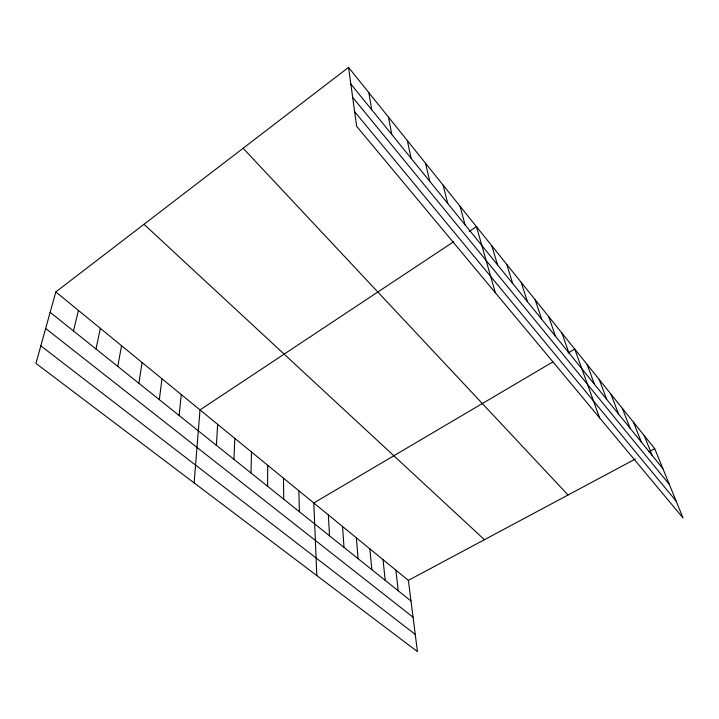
<?xml version="1.0" encoding="UTF-8"?>
<svg xmlns="http://www.w3.org/2000/svg" width="719" height="719" viewBox="0 0 719 719"><rect width="100%" height="100%" fill="white"/><g stroke="black" fill="none" stroke-linecap="round" stroke-linejoin="round"><path stroke-width="1.08" d="M267.594 486.278L267.702 465.274M251.021 473.012L251.488 452.008M233.963 459.36L234.807 438.365M216.401 445.313L217.659 424.336M194.121 482.898L200.017 409.902L453.752 241.683M179.13 415.492L181.287 394.578M159.33 399.647L161.982 378.787M138.893 383.299L142.083 362.502M117.79 366.411L121.538 345.695M95.987 348.976L100.336 328.349M73.455 330.947L78.443 310.437M55.812 291.923L35.95 363.41L417.442 651.612L408.374 580.368L55.812 291.923L348.553 67.388L654.73 448.665L683.05 517.986L356.642 126.31L348.553 67.388M469.183 231.455L476.445 226.647L495.328 292.723M552.893 361.918L313.79 502.985L316.827 575.595M568.082 352.957L574.724 349.039L599.601 417.856M408.374 580.368L635.416 458.992M648.933 451.766L654.73 448.665M40.83 345.83L415.258 634.401M45.657 328.475L413.066 617.208M50.15 312.298L410.998 601.012M143.998 224.292L484.453 539.699M243.139 148.249L568.037 495.014M354.638 111.679L676.175 501.152M352.669 97.326L669.326 484.39M350.836 84.033L662.9 468.662M644.224 435.579L652.277 455.567M633.439 422.143L641.357 442.113M622.339 408.329L630.132 428.272M610.943 394.129L618.583 414.036M599.215 379.524L606.701 399.387M587.144 364.506L594.469 384.306M561.943 333.113L568.873 352.768M548.768 316.702L555.49 336.267M535.188 299.796L541.686 319.254M521.185 282.36L527.431 301.683M506.742 264.376L512.719 283.556M491.832 245.817L497.53 264.826M460.043 206.227L465.085 224.84M443.084 185.098L447.748 203.468M425.513 163.231L429.773 181.323M407.314 140.565L411.142 158.351M388.449 117.071L391.801 134.516M368.874 92.697L371.714 109.755M395.854 570.122L398.263 590.829M383.02 559.625L385.213 580.377M369.863 548.867L371.822 569.664M356.381 537.83L358.089 558.681M342.55 526.515L343.997 547.402M328.358 514.903L329.527 535.826M298.834 490.753L299.401 511.73M283.484 478.189L283.717 499.175"/></g></svg>
